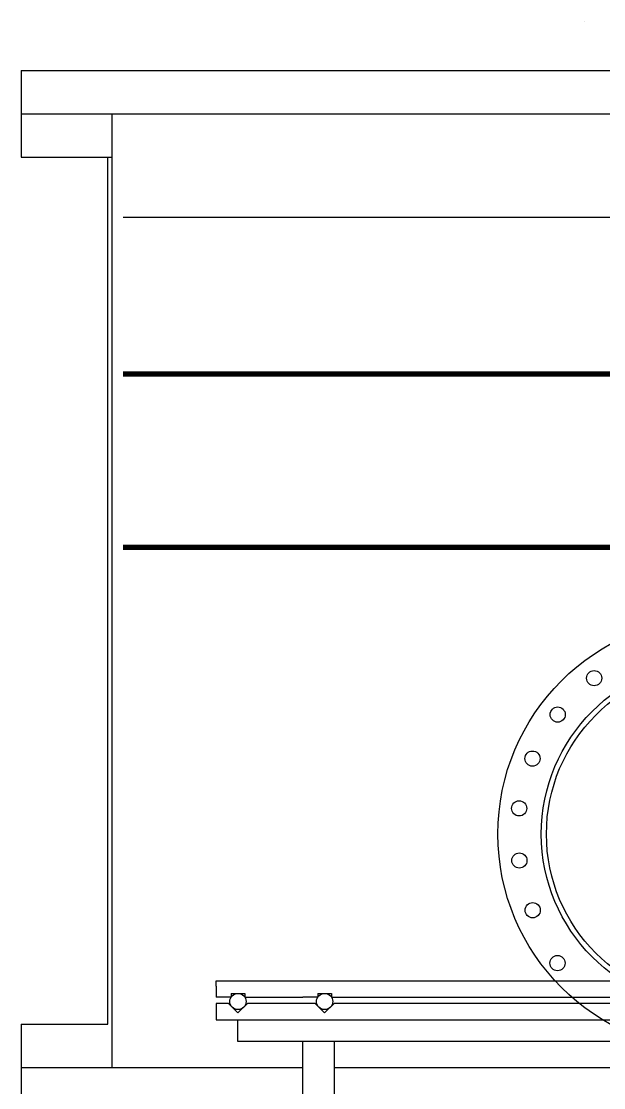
# Model space of a CAD drawing. Header units: inches. Extents: x -116 to 250, y -285 to 80.
# Drawn here: x -113.87 to -100.43, y -123.95 to -99.35 of the extents above; entities that cross this region are included whole.
import ezdxf

# ---------------------------------------------------------------- set-up
doc = ezdxf.new("R2010")
doc.units = ezdxf.units.IN
doc.header["$MEASUREMENT"] = 0
doc.layers.add('trajectories', color=3, linetype='Continuous')

msp = doc.modelspace()

# ---------------------------------------------------------------- linework, layer by layer
for p, q in [((-100.86829, -99.34879), (-100.86829, -99.34879)), ((-113.86829, -100.47999), (-113.86829, -101.47999)), ((-113.86829, -100.47999), (-81.86829, -100.47999)), ((-113.86829, -100.47999), (-81.86829, -100.47999)), ((-113.86829, -101.47999), (-113.86829, -102.47999)), ((-113.86829, -101.47999), (-81.86829, -101.47999)), ((-113.86829, -101.47999), (-81.86829, -101.47999)), ((-113.86829, -101.47999), (-81.86829, -101.47999)), ((-111.76829, -123.47999), (-111.76829, -101.47999)), ((-113.86829, -102.47999), (-111.76829, -102.47999)), ((-111.86829, -122.47999), (-111.86829, -102.47999)), ((-111.51829, -103.86339), (-84.21829, -103.86339)), ((-111.51829, -107.48219), (-84.21829, -107.48219)), ((-111.51829, -111.48219), (-84.21829, -111.48219)), ((-109.36829, -121.60719), (-109.36829, -121.48219)), ((-109.36829, -121.48219), (-86.36829, -121.48219)), ((-109.36829, -121.60719), (-109.36829, -121.85719)), ((-109.02454, -121.85719), (-109.36829, -121.85719)), ((-109.08926, -122.00504), (-109.36829, -122.00504)), ((-109.36829, -122.00504), (-109.36829, -122.38004)), ((-108.86829, -122.22601), (-109.08926, -122.00504)), ((-109.02454, -121.77334), (-108.71204, -121.77334)), ((-109.02454, -121.77334), (-109.02454, -121.85719)), ((-108.64732, -122.00504), (-108.86829, -122.22601)), ((-108.71204, -121.77334), (-108.71204, -121.85719)), ((-108.71204, -121.85719), (-107.36829, -121.85719)), ((-107.36829, -122.00504), (-108.64732, -122.00504)), ((-107.02454, -121.85719), (-107.36829, -121.85719)), ((-107.08926, -122.00504), (-107.36829, -122.00504)), ((-106.86829, -122.22601), (-107.08926, -122.00504)), ((-107.02454, -121.77334), (-106.71204, -121.77334)), ((-107.02454, -121.77334), (-107.02454, -121.85719)), ((-106.64732, -122.00504), (-106.86829, -122.22601)), ((-106.71204, -121.77334), (-106.71204, -121.85719)), ((-106.71204, -121.85719), (-97.86829, -121.85719)), ((-97.86829, -122.00504), (-106.64732, -122.00504)), ((-113.86829, -122.47999), (-111.86829, -122.47999)), ((-113.86829, -122.47999), (-113.86829, -123.47999)), ((-109.36829, -122.38004), (-107.36829, -122.38004)), ((-109.36829, -122.38004), (-86.36829, -122.38004)), ((-108.86829, -122.88004), (-108.86829, -122.38004)), ((-108.86829, -122.38004), (-86.86829, -122.38004)), ((-107.36829, -122.38004), (-97.86829, -122.38004)), ((-106.63829, -122.88004), (-108.86829, -122.88004)), ((-107.36829, -129.97994), (-107.36829, -122.88004)), ((-106.63829, -129.97994), (-106.63829, -122.88004)), ((-86.86829, -122.88004), (-106.63829, -122.88004)), ((-113.86829, -123.47999), (-107.36829, -123.47999)), ((-113.86829, -123.47999), (-107.36829, -123.47999)), ((-113.86829, -123.47999), (-113.86829, -124.47999)), ((-106.63829, -123.47999), (-89.09465, -123.47999))]:
    msp.add_line(p, q)
for centre, radius in [((-97.86829, -118.09879), 5), ((-97.86829, -118.09879), 4), ((-97.86829, -118.09879), 3.88), ((-100.6486, -114.50197), 0.175), ((-101.4885, -115.34186), 0.175), ((-102.07195, -116.35758), 0.175), ((-102.37937, -117.50489), 0.175), ((-102.37338, -118.7082), 0.175), ((-102.06596, -119.85551), 0.175), ((-101.49338, -121.07492), 0.175), ((-108.86829, -121.96084), 0.1875), ((-106.86829, -121.96084), 0.1875)]:
    msp.add_circle(centre, radius)
at = {"layer": 'trajectories', "const_width": 0.125}
for points in [[(-111.51829, -107.48219), (-96.73829, -107.48219)], [(-111.51829, -111.48219), (-94.46829, -111.48219)]]:
    msp.add_lwpolyline(points, dxfattribs=at)

doc.saveas('drawing.dxf')
